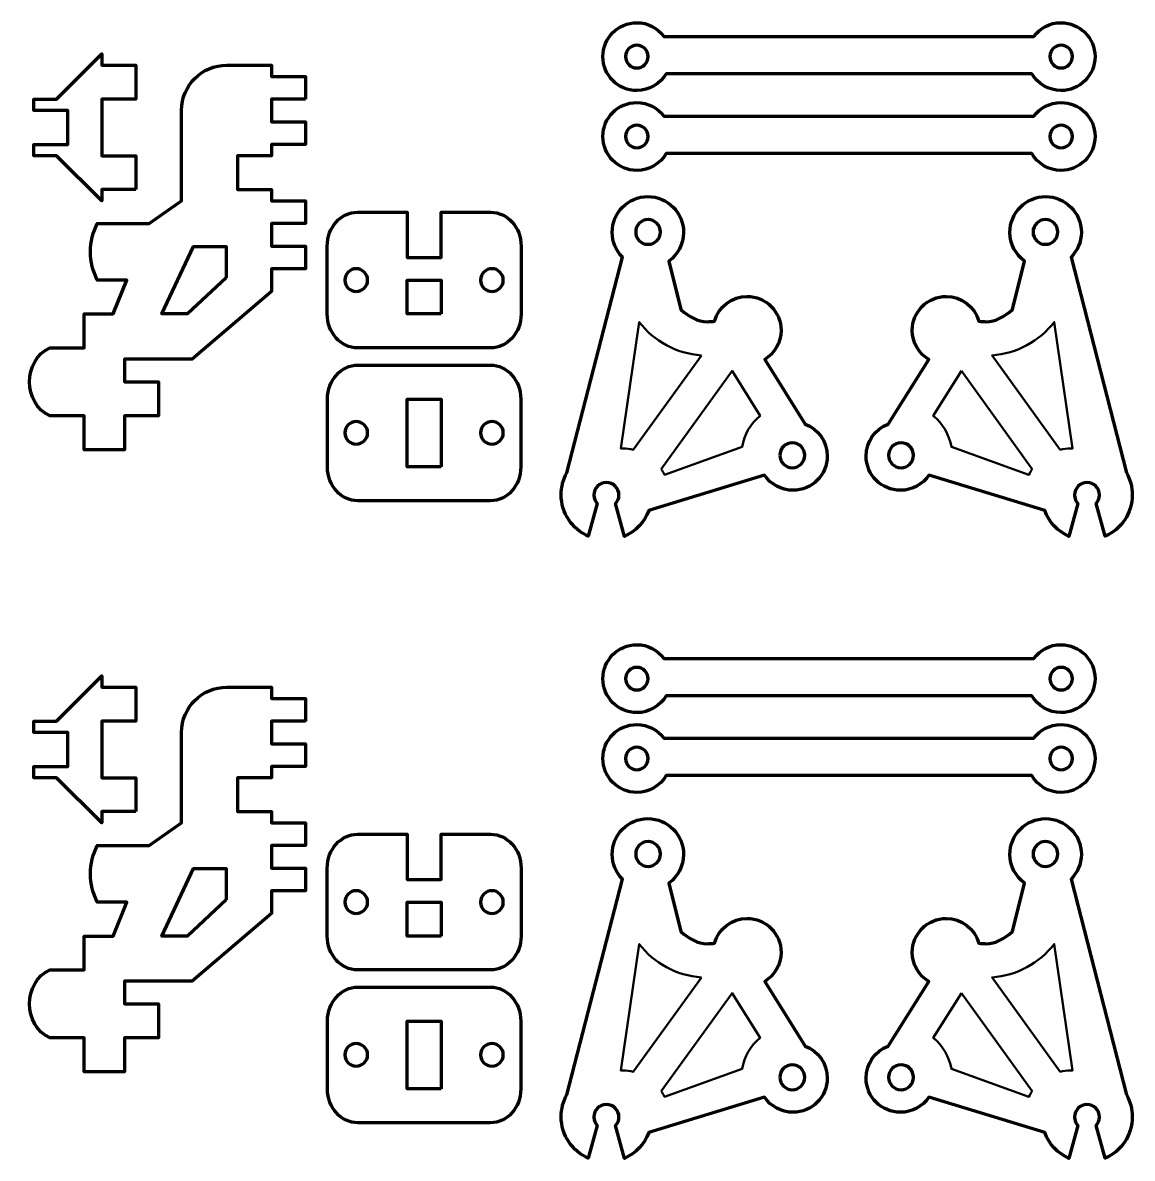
# Model space of a CAD drawing. Header units: inches. Extents: x 589 to 2016, y -1839 to -951.
# Drawn here: x 589 to 687.1, y -1546.3 to -1445.9 of the extents above; entities that cross this region are included whole.
import ezdxf

# ---------------------------------------------------------------- set-up
doc = ezdxf.new("R2010")
doc.units = ezdxf.units.IN
doc.header["$MEASUREMENT"] = 0
doc.layers.add('Layer 1', color=7, linetype='Continuous')

# ---------------------------------------------------------------- blocks, each defined once
blk = doc.blocks.new('block 168')
at = {"layer": 'Layer 1', "color": 240, "lineweight": 50, "true_color": 0xec2227}
for points in [[(680.72, -1483.65), (681.02, -1483.58), (681.34, -1483.54), (681.66, -1483.54), (681.71, -1483.54), (681.76, -1483.54), (681.81, -1483.54), (681.81, -1483.54), (680.2, -1472.35), (680.2, -1472.35), (678.9, -1474.04), (676.91, -1475.15), (674.7, -1475.3), (674.7, -1475.3), (680.72, -1483.65), (680.72, -1483.65)], [(672, -1476.68), (672, -1476.68), (669.51, -1480.65), (669.51, -1480.65), (670.34, -1481.33), (670.92, -1482.3), (671.11, -1483.4), (671.11, -1483.4), (677.97, -1485.85), (677.97, -1485.85), (678.05, -1485.68), (678.15, -1485.52), (678.25, -1485.36), (678.25, -1485.36), (672, -1476.68), (672, -1476.68)]]:
    blk.add_open_spline(points, degree=3, knots=[0, 0, 0, 0, 1, 1, 1, 2, 2, 2, 3, 3, 3, 4, 4, 4, 5, 5, 5, 5], dxfattribs=at)
blk = doc.blocks.new('block 167')
at = {"layer": 'Layer 1', "color": 18, "lineweight": 80, "true_color": 0x010101}
for points, knots in [([(686.6, -1485.68), (686.6, -1485.68), (681.69, -1466.62), (681.69, -1466.62), (682.25, -1466.05), (682.6, -1465.27), (682.6, -1464.42), (682.6, -1462.67), (681.18, -1461.26), (679.44, -1461.26), (677.7, -1461.26), (676.28, -1462.67), (676.28, -1464.42), (676.28, -1465.47), (676.8, -1466.39), (677.58, -1466.97), (677.58, -1466.97), (676.51, -1471.25), (676.51, -1471.25), (675.8, -1471.88), (675, -1472.32), (674.19, -1472.32), (673.97, -1472.32), (673.75, -1472.3), (673.54, -1472.27), (673.18, -1471.01), (672.03, -1470.09), (670.65, -1470.09), (669, -1470.09), (667.65, -1471.43), (667.65, -1473.09), (667.65, -1474.18), (668.23, -1475.13), (669.1, -1475.65), (669.1, -1475.65), (665.51, -1481.38), (665.51, -1481.38), (664.38, -1481.81), (663.57, -1482.91), (663.57, -1484.2), (663.57, -1485.88), (664.92, -1487.23), (666.6, -1487.23), (667.65, -1487.23), (668.57, -1486.7), (669.12, -1485.88), (669.12, -1485.88), (679.36, -1489.02), (679.36, -1489.02), (679.74, -1490.04), (680.52, -1490.86), (681.5, -1491.3), (681.5, -1491.3), (682.29, -1488.4), (682.29, -1488.4), (682.11, -1488.2), (682, -1487.94), (682, -1487.65), (682, -1487.04), (682.49, -1486.54), (683.1, -1486.54), (683.71, -1486.54), (684.21, -1487.04), (684.21, -1487.65), (684.21, -1487.94), (684.1, -1488.19), (683.92, -1488.39), (683.92, -1488.39), (684.71, -1491.29), (684.71, -1491.29), (686.12, -1490.68), (687.1, -1489.27), (687.1, -1487.63), (687.11, -1486.92), (686.92, -1486.26), (686.6, -1485.68)], [0, 0, 0, 0, 1, 1, 1, 2, 2, 2, 3, 3, 3, 4, 4, 4, 5, 5, 5, 6, 6, 6, 7, 7, 7, 8, 8, 8, 9, 9, 9, 10, 10, 10, 11, 11, 11, 12, 12, 12, 13, 13, 13, 14, 14, 14, 15, 15, 15, 16, 16, 16, 17, 17, 17, 18, 18, 18, 19, 19, 19, 20, 20, 20, 21, 21, 21, 22, 22, 22, 23, 23, 23, 24, 24, 24, 25, 25, 25, 25]), ([(679.42, -1465.48), (678.82, -1465.48), (678.33, -1464.99), (678.33, -1464.38), (678.33, -1463.78), (678.82, -1463.29), (679.42, -1463.29), (680.03, -1463.29), (680.52, -1463.78), (680.52, -1464.38), (680.52, -1464.99), (680.03, -1465.48), (679.42, -1465.48)], [0, 0, 0, 0, 1, 1, 1, 2, 2, 2, 3, 3, 3, 4, 4, 4, 4]), ([(666.66, -1485.23), (666.06, -1485.23), (665.56, -1484.74), (665.56, -1484.13), (665.56, -1483.52), (666.06, -1483.03), (666.66, -1483.03), (667.27, -1483.03), (667.76, -1483.52), (667.76, -1484.13), (667.76, -1484.74), (667.27, -1485.23), (666.66, -1485.23)], [0, 0, 0, 0, 1, 1, 1, 2, 2, 2, 3, 3, 3, 4, 4, 4, 4])]:
    blk.add_open_spline(points, degree=3, knots=knots, dxfattribs=at)
at = {"layer": 'Layer 1'}
blk.add_blockref('block 168', (0, 0), dxfattribs=at)
blk = doc.blocks.new('block 170')
at = {"layer": 'Layer 1', "color": 240, "lineweight": 50, "true_color": 0xec2227}
for points in [[(649, -1475.3), (646.8, -1475.15), (644.8, -1474.04), (643.5, -1472.35), (643.5, -1472.35), (641.89, -1483.54), (641.89, -1483.54), (641.94, -1483.54), (641.99, -1483.54), (642.04, -1483.54), (642.37, -1483.54), (642.68, -1483.58), (642.98, -1483.65), (642.98, -1483.65), (649, -1475.3), (649, -1475.3)], [(645.45, -1485.36), (645.56, -1485.52), (645.65, -1485.68), (645.74, -1485.85), (645.74, -1485.85), (652.6, -1483.4), (652.6, -1483.4), (652.78, -1482.3), (653.36, -1481.33), (654.19, -1480.65), (654.19, -1480.65), (651.71, -1476.68), (651.71, -1476.68), (651.71, -1476.68), (645.45, -1485.36), (645.45, -1485.36)]]:
    blk.add_open_spline(points, degree=3, knots=[0, 0, 0, 0, 1, 1, 1, 2, 2, 2, 3, 3, 3, 4, 4, 4, 5, 5, 5, 5], dxfattribs=at)
blk = doc.blocks.new('block 169')
at = {"layer": 'Layer 1', "color": 18, "lineweight": 80, "true_color": 0x010101}
for points, knots in [([(636.6, -1487.63), (636.6, -1489.27), (637.59, -1490.68), (639, -1491.29), (639, -1491.29), (639.78, -1488.39), (639.78, -1488.39), (639.61, -1488.19), (639.49, -1487.94), (639.49, -1487.65), (639.49, -1487.04), (639.99, -1486.54), (640.6, -1486.54), (641.21, -1486.54), (641.71, -1487.04), (641.71, -1487.65), (641.71, -1487.94), (641.59, -1488.2), (641.41, -1488.39), (641.41, -1488.39), (642.2, -1491.3), (642.2, -1491.3), (643.19, -1490.86), (643.97, -1490.04), (644.35, -1489.02), (644.35, -1489.02), (654.59, -1485.88), (654.59, -1485.88), (655.13, -1486.7), (656.06, -1487.23), (657.11, -1487.23), (658.78, -1487.23), (660.13, -1485.88), (660.13, -1484.2), (660.13, -1482.91), (659.33, -1481.81), (658.19, -1481.38), (658.19, -1481.38), (654.6, -1475.65), (654.6, -1475.65), (655.47, -1475.13), (656.05, -1474.18), (656.05, -1473.09), (656.05, -1471.43), (654.7, -1470.09), (653.05, -1470.09), (651.67, -1470.09), (650.52, -1471.01), (650.16, -1472.27), (649.95, -1472.3), (649.74, -1472.32), (649.51, -1472.32), (648.7, -1472.32), (647.9, -1471.88), (647.19, -1471.25), (647.19, -1471.25), (646.12, -1466.97), (646.12, -1466.97), (646.91, -1466.39), (647.42, -1465.47), (647.42, -1464.42), (647.42, -1462.67), (646.01, -1461.26), (644.26, -1461.26), (642.52, -1461.26), (641.11, -1462.67), (641.11, -1464.42), (641.11, -1465.27), (641.45, -1466.05), (642.01, -1466.62), (642.01, -1466.62), (637.11, -1485.68), (637.11, -1485.68), (636.78, -1486.26), (636.6, -1486.92), (636.6, -1487.63)], [0, 0, 0, 0, 1, 1, 1, 2, 2, 2, 3, 3, 3, 4, 4, 4, 5, 5, 5, 6, 6, 6, 7, 7, 7, 8, 8, 8, 9, 9, 9, 10, 10, 10, 11, 11, 11, 12, 12, 12, 13, 13, 13, 14, 14, 14, 15, 15, 15, 16, 16, 16, 17, 17, 17, 18, 18, 18, 19, 19, 19, 20, 20, 20, 21, 21, 21, 22, 22, 22, 23, 23, 23, 24, 24, 24, 25, 25, 25, 25]), ([(643.19, -1464.38), (643.19, -1463.78), (643.68, -1463.29), (644.28, -1463.29), (644.89, -1463.29), (645.38, -1463.78), (645.38, -1464.38), (645.38, -1464.99), (644.89, -1465.48), (644.28, -1465.48), (643.68, -1465.48), (643.19, -1464.99), (643.19, -1464.38)], [0, 0, 0, 0, 1, 1, 1, 2, 2, 2, 3, 3, 3, 4, 4, 4, 4]), ([(655.94, -1484.13), (655.94, -1483.52), (656.43, -1483.03), (657.04, -1483.03), (657.65, -1483.03), (658.14, -1483.52), (658.14, -1484.13), (658.14, -1484.74), (657.65, -1485.23), (657.04, -1485.23), (656.43, -1485.23), (655.94, -1484.74), (655.94, -1484.13)], [0, 0, 0, 0, 1, 1, 1, 2, 2, 2, 3, 3, 3, 4, 4, 4, 4])]:
    blk.add_open_spline(points, degree=3, knots=knots, dxfattribs=at)
at = {"layer": 'Layer 1'}
blk.add_blockref('block 170', (0, 0), dxfattribs=at)
blk = doc.blocks.new('block 172')
at = {"layer": 'Layer 1', "color": 240, "lineweight": 50, "true_color": 0xec2227}
for points in [[(680.72, -1538.65), (681.02, -1538.58), (681.34, -1538.54), (681.66, -1538.54), (681.71, -1538.54), (681.76, -1538.54), (681.81, -1538.54), (681.81, -1538.54), (680.2, -1527.35), (680.2, -1527.35), (678.9, -1529.04), (676.91, -1530.15), (674.7, -1530.3), (674.7, -1530.3), (680.72, -1538.65), (680.72, -1538.65)], [(672, -1531.68), (672, -1531.68), (669.51, -1535.65), (669.51, -1535.65), (670.34, -1536.33), (670.92, -1537.3), (671.11, -1538.4), (671.11, -1538.4), (677.97, -1540.85), (677.97, -1540.85), (678.05, -1540.68), (678.15, -1540.52), (678.25, -1540.36), (678.25, -1540.36), (672, -1531.68), (672, -1531.68)]]:
    blk.add_open_spline(points, degree=3, knots=[0, 0, 0, 0, 1, 1, 1, 2, 2, 2, 3, 3, 3, 4, 4, 4, 5, 5, 5, 5], dxfattribs=at)
blk = doc.blocks.new('block 171')
at = {"layer": 'Layer 1', "color": 18, "lineweight": 80, "true_color": 0x010101}
for points, knots in [([(686.6, -1540.68), (686.6, -1540.68), (681.69, -1521.62), (681.69, -1521.62), (682.25, -1521.05), (682.6, -1520.27), (682.6, -1519.42), (682.6, -1517.67), (681.18, -1516.26), (679.44, -1516.26), (677.7, -1516.26), (676.28, -1517.67), (676.28, -1519.42), (676.28, -1520.47), (676.8, -1521.39), (677.58, -1521.97), (677.58, -1521.97), (676.51, -1526.25), (676.51, -1526.25), (675.8, -1526.88), (675, -1527.32), (674.19, -1527.32), (673.97, -1527.32), (673.75, -1527.3), (673.54, -1527.27), (673.18, -1526.01), (672.03, -1525.09), (670.65, -1525.09), (669, -1525.09), (667.65, -1526.43), (667.65, -1528.09), (667.65, -1529.18), (668.23, -1530.13), (669.1, -1530.65), (669.1, -1530.65), (665.51, -1536.38), (665.51, -1536.38), (664.38, -1536.81), (663.57, -1537.91), (663.57, -1539.2), (663.57, -1540.88), (664.92, -1542.23), (666.6, -1542.23), (667.65, -1542.23), (668.57, -1541.7), (669.12, -1540.88), (669.12, -1540.88), (679.36, -1544.02), (679.36, -1544.02), (679.74, -1545.04), (680.52, -1545.86), (681.5, -1546.3), (681.5, -1546.3), (682.29, -1543.39), (682.29, -1543.39), (682.11, -1543.2), (682, -1542.94), (682, -1542.65), (682, -1542.04), (682.49, -1541.54), (683.1, -1541.54), (683.71, -1541.54), (684.21, -1542.04), (684.21, -1542.65), (684.21, -1542.94), (684.1, -1543.19), (683.92, -1543.39), (683.92, -1543.39), (684.71, -1546.29), (684.71, -1546.29), (686.12, -1545.68), (687.1, -1544.27), (687.1, -1542.63), (687.11, -1541.92), (686.92, -1541.26), (686.6, -1540.68)], [0, 0, 0, 0, 1, 1, 1, 2, 2, 2, 3, 3, 3, 4, 4, 4, 5, 5, 5, 6, 6, 6, 7, 7, 7, 8, 8, 8, 9, 9, 9, 10, 10, 10, 11, 11, 11, 12, 12, 12, 13, 13, 13, 14, 14, 14, 15, 15, 15, 16, 16, 16, 17, 17, 17, 18, 18, 18, 19, 19, 19, 20, 20, 20, 21, 21, 21, 22, 22, 22, 23, 23, 23, 24, 24, 24, 25, 25, 25, 25]), ([(679.42, -1520.48), (678.82, -1520.48), (678.33, -1519.99), (678.33, -1519.38), (678.33, -1518.78), (678.82, -1518.29), (679.42, -1518.29), (680.03, -1518.29), (680.52, -1518.78), (680.52, -1519.38), (680.52, -1519.99), (680.03, -1520.48), (679.42, -1520.48)], [0, 0, 0, 0, 1, 1, 1, 2, 2, 2, 3, 3, 3, 4, 4, 4, 4]), ([(666.66, -1540.23), (666.06, -1540.23), (665.56, -1539.74), (665.56, -1539.13), (665.56, -1538.52), (666.06, -1538.03), (666.66, -1538.03), (667.27, -1538.03), (667.76, -1538.52), (667.76, -1539.13), (667.76, -1539.74), (667.27, -1540.23), (666.66, -1540.23)], [0, 0, 0, 0, 1, 1, 1, 2, 2, 2, 3, 3, 3, 4, 4, 4, 4])]:
    blk.add_open_spline(points, degree=3, knots=knots, dxfattribs=at)
at = {"layer": 'Layer 1'}
blk.add_blockref('block 172', (0, 0), dxfattribs=at)
blk = doc.blocks.new('block 174')
at = {"layer": 'Layer 1', "color": 240, "lineweight": 50, "true_color": 0xec2227}
for points in [[(649, -1530.3), (646.8, -1530.15), (644.8, -1529.04), (643.5, -1527.35), (643.5, -1527.35), (641.89, -1538.54), (641.89, -1538.54), (641.94, -1538.54), (641.99, -1538.54), (642.04, -1538.54), (642.37, -1538.54), (642.68, -1538.58), (642.98, -1538.65), (642.98, -1538.65), (649, -1530.3), (649, -1530.3)], [(645.45, -1540.36), (645.56, -1540.52), (645.65, -1540.68), (645.74, -1540.85), (645.74, -1540.85), (652.6, -1538.4), (652.6, -1538.4), (652.78, -1537.3), (653.36, -1536.33), (654.19, -1535.65), (654.19, -1535.65), (651.71, -1531.68), (651.71, -1531.68), (651.71, -1531.68), (645.45, -1540.36), (645.45, -1540.36)]]:
    blk.add_open_spline(points, degree=3, knots=[0, 0, 0, 0, 1, 1, 1, 2, 2, 2, 3, 3, 3, 4, 4, 4, 5, 5, 5, 5], dxfattribs=at)
blk = doc.blocks.new('block 173')
at = {"layer": 'Layer 1', "color": 18, "lineweight": 80, "true_color": 0x010101}
for points, knots in [([(636.6, -1542.63), (636.6, -1544.27), (637.59, -1545.68), (639, -1546.29), (639, -1546.29), (639.78, -1543.39), (639.78, -1543.39), (639.61, -1543.19), (639.49, -1542.94), (639.49, -1542.65), (639.49, -1542.04), (639.99, -1541.54), (640.6, -1541.54), (641.21, -1541.54), (641.71, -1542.04), (641.71, -1542.65), (641.71, -1542.94), (641.59, -1543.2), (641.41, -1543.4), (641.41, -1543.4), (642.2, -1546.3), (642.2, -1546.3), (643.19, -1545.86), (643.97, -1545.04), (644.35, -1544.02), (644.35, -1544.02), (654.59, -1540.88), (654.59, -1540.88), (655.13, -1541.7), (656.06, -1542.23), (657.11, -1542.23), (658.78, -1542.23), (660.13, -1540.88), (660.13, -1539.2), (660.13, -1537.91), (659.33, -1536.81), (658.19, -1536.38), (658.19, -1536.38), (654.6, -1530.65), (654.6, -1530.65), (655.47, -1530.13), (656.05, -1529.18), (656.05, -1528.09), (656.05, -1526.43), (654.7, -1525.09), (653.05, -1525.09), (651.67, -1525.09), (650.52, -1526.01), (650.16, -1527.27), (649.95, -1527.3), (649.74, -1527.32), (649.51, -1527.32), (648.7, -1527.32), (647.9, -1526.88), (647.19, -1526.25), (647.19, -1526.25), (646.12, -1521.97), (646.12, -1521.97), (646.91, -1521.39), (647.42, -1520.47), (647.42, -1519.42), (647.42, -1517.67), (646.01, -1516.26), (644.26, -1516.26), (642.52, -1516.26), (641.11, -1517.67), (641.11, -1519.42), (641.11, -1520.27), (641.45, -1521.05), (642.01, -1521.62), (642.01, -1521.62), (637.11, -1540.68), (637.11, -1540.68), (636.78, -1541.26), (636.6, -1541.92), (636.6, -1542.63)], [0, 0, 0, 0, 1, 1, 1, 2, 2, 2, 3, 3, 3, 4, 4, 4, 5, 5, 5, 6, 6, 6, 7, 7, 7, 8, 8, 8, 9, 9, 9, 10, 10, 10, 11, 11, 11, 12, 12, 12, 13, 13, 13, 14, 14, 14, 15, 15, 15, 16, 16, 16, 17, 17, 17, 18, 18, 18, 19, 19, 19, 20, 20, 20, 21, 21, 21, 22, 22, 22, 23, 23, 23, 24, 24, 24, 25, 25, 25, 25]), ([(643.19, -1519.38), (643.19, -1518.78), (643.68, -1518.29), (644.28, -1518.29), (644.89, -1518.29), (645.38, -1518.78), (645.38, -1519.38), (645.38, -1519.99), (644.89, -1520.48), (644.28, -1520.48), (643.68, -1520.48), (643.19, -1519.99), (643.19, -1519.38)], [0, 0, 0, 0, 1, 1, 1, 2, 2, 2, 3, 3, 3, 4, 4, 4, 4]), ([(655.94, -1539.13), (655.94, -1538.52), (656.43, -1538.03), (657.04, -1538.03), (657.65, -1538.03), (658.14, -1538.52), (658.14, -1539.13), (658.14, -1539.74), (657.65, -1540.23), (657.04, -1540.23), (656.43, -1540.23), (655.94, -1539.74), (655.94, -1539.13)], [0, 0, 0, 0, 1, 1, 1, 2, 2, 2, 3, 3, 3, 4, 4, 4, 4])]:
    blk.add_open_spline(points, degree=3, knots=knots, dxfattribs=at)
at = {"layer": 'Layer 1'}
blk.add_blockref('block 174', (0, 0), dxfattribs=at)

msp = doc.modelspace()

# ---------------------------------------------------------------- linework, layer by layer
at = {"layer": 'Layer 1', "color": 18, "lineweight": 80, "true_color": 0x010101}
for points in [[(598.98, -1460.64), (595.98, -1460.64), (595.98, -1461.64), (591.98, -1457.64), (589.98, -1457.64), (589.98, -1456.64), (592.98, -1456.64), (592.98, -1453.64), (589.98, -1453.64), (589.98, -1452.64), (591.98, -1452.64), (595.98, -1448.64), (595.98, -1449.64), (598.98, -1449.64), (598.98, -1452.64), (595.98, -1452.64), (595.98, -1457.64), (598.98, -1457.64), (598.98, -1460.64)], [(606.98, -1468.43), (603.56, -1471.64), (601.29, -1471.64), (604.09, -1465.68), (606.98, -1465.68), (606.98, -1468.43)], [(625.98, -1471.64), (622.98, -1471.64), (622.98, -1468.64), (625.98, -1468.64), (625.98, -1471.64)], [(625.98, -1485.16), (622.98, -1485.16), (622.98, -1479.16), (625.98, -1479.16), (625.98, -1485.16)], [(598.98, -1515.64), (595.98, -1515.64), (595.98, -1516.64), (591.98, -1512.64), (589.98, -1512.64), (589.98, -1511.64), (592.98, -1511.64), (592.98, -1508.64), (589.98, -1508.64), (589.98, -1507.64), (591.98, -1507.64), (595.98, -1503.64), (595.98, -1504.64), (598.98, -1504.64), (598.98, -1507.64), (595.98, -1507.64), (595.98, -1512.64), (598.98, -1512.64), (598.98, -1515.64)], [(606.98, -1523.43), (603.56, -1526.64), (601.29, -1526.64), (604.09, -1520.68), (606.98, -1520.68), (606.98, -1523.43)], [(625.98, -1526.64), (622.98, -1526.64), (622.98, -1523.64), (625.98, -1523.64), (625.98, -1526.64)], [(625.98, -1540.16), (622.98, -1540.16), (622.98, -1534.16), (625.98, -1534.16), (625.98, -1540.16)]]:
    msp.add_lwpolyline(points, dxfattribs=at)
for points, knots in [([(680.81, -1445.88), (679.82, -1445.88), (678.95, -1446.36), (678.4, -1447.1), (678.4, -1447.1), (668.25, -1447.1), (668.25, -1447.1), (668.25, -1447.1), (657.83, -1447.1), (657.83, -1447.1), (657.83, -1447.1), (645.69, -1447.1), (645.69, -1447.1), (645.14, -1446.36), (644.27, -1445.88), (643.29, -1445.88), (641.63, -1445.88), (640.29, -1447.23), (640.29, -1448.88), (640.29, -1450.54), (641.63, -1451.88), (643.29, -1451.88), (644.39, -1451.88), (645.36, -1451.28), (645.88, -1450.39), (645.88, -1450.39), (657.83, -1450.39), (657.83, -1450.39), (657.83, -1450.39), (668.25, -1450.39), (668.25, -1450.39), (668.25, -1450.39), (678.22, -1450.39), (678.22, -1450.39), (678.74, -1451.28), (679.7, -1451.88), (680.81, -1451.88), (682.46, -1451.88), (683.81, -1450.54), (683.81, -1448.88), (683.81, -1447.23), (682.46, -1445.88), (680.81, -1445.88)], [0, 0, 0, 0, 1, 1, 1, 2, 2, 2, 3, 3, 3, 4, 4, 4, 5, 5, 5, 6, 6, 6, 7, 7, 7, 8, 8, 8, 9, 9, 9, 10, 10, 10, 11, 11, 11, 12, 12, 12, 13, 13, 13, 14, 14, 14, 14]), ([(643.29, -1449.88), (642.73, -1449.88), (642.29, -1449.44), (642.29, -1448.88), (642.29, -1448.33), (642.73, -1447.88), (643.29, -1447.88), (643.84, -1447.88), (644.29, -1448.33), (644.29, -1448.88), (644.29, -1449.44), (643.84, -1449.88), (643.29, -1449.88)], [0, 0, 0, 0, 1, 1, 1, 2, 2, 2, 3, 3, 3, 4, 4, 4, 4]), ([(680.81, -1449.88), (680.26, -1449.88), (679.81, -1449.44), (679.81, -1448.88), (679.81, -1448.33), (680.26, -1447.88), (680.81, -1447.88), (681.36, -1447.88), (681.81, -1448.33), (681.81, -1448.88), (681.81, -1449.44), (681.36, -1449.88), (680.81, -1449.88)], [0, 0, 0, 0, 1, 1, 1, 2, 2, 2, 3, 3, 3, 4, 4, 4, 4]), ([(613.98, -1452.64), (613.98, -1452.64), (613.98, -1450.64), (613.98, -1450.64), (613.98, -1450.64), (610.98, -1450.64), (610.98, -1450.64), (610.98, -1450.64), (610.98, -1449.64), (610.98, -1449.64), (610.98, -1449.64), (607.03, -1449.64), (607.03, -1449.64), (604.82, -1449.64), (603.03, -1451.43), (603.03, -1453.64), (603.03, -1453.64), (603.03, -1461.64), (603.03, -1461.64), (603.03, -1461.64), (600.18, -1463.64), (600.18, -1463.64), (600.18, -1463.64), (595.57, -1463.64), (595.57, -1463.64), (595.19, -1464.41), (594.98, -1465.25), (594.98, -1466.14), (594.98, -1467.02), (595.19, -1467.86), (595.57, -1468.64), (595.57, -1468.64), (598.18, -1468.64), (598.18, -1468.64), (598.18, -1468.64), (596.98, -1471.64), (596.98, -1471.64), (596.98, -1471.64), (594.41, -1471.64), (594.41, -1471.64), (594.41, -1471.64), (594.41, -1474.64), (594.41, -1474.64), (594.41, -1474.64), (591.41, -1474.64), (591.41, -1474.64), (588.98, -1475.64), (588.98, -1479.64), (591.41, -1480.64), (591.41, -1480.64), (594.41, -1480.64), (594.41, -1480.64), (594.41, -1480.64), (594.41, -1483.64), (594.41, -1483.64), (594.41, -1483.64), (597.98, -1483.64), (597.98, -1483.64), (597.98, -1483.64), (597.98, -1480.64), (597.98, -1480.64), (597.98, -1480.64), (600.98, -1480.64), (600.98, -1480.64), (600.98, -1480.64), (600.98, -1477.64), (600.98, -1477.64), (600.98, -1477.64), (597.98, -1477.64), (597.98, -1477.64), (597.98, -1477.64), (597.98, -1475.64), (597.98, -1475.64), (597.98, -1475.64), (603.98, -1475.64), (603.98, -1475.64), (603.98, -1475.64), (610.98, -1469.64), (610.98, -1469.64), (610.98, -1469.64), (610.98, -1468.64), (610.98, -1468.64), (610.98, -1468.64), (610.98, -1467.64), (610.98, -1467.64), (610.98, -1467.64), (613.98, -1467.64), (613.98, -1467.64), (613.98, -1467.64), (613.98, -1465.64), (613.98, -1465.64), (613.98, -1465.64), (610.98, -1465.64), (610.98, -1465.64), (610.98, -1465.64), (610.98, -1463.64), (610.98, -1463.64), (610.98, -1463.64), (613.98, -1463.64), (613.98, -1463.64), (613.98, -1463.64), (613.98, -1461.64), (613.98, -1461.64), (613.98, -1461.64), (610.98, -1461.64), (610.98, -1461.64), (610.98, -1461.64), (610.98, -1460.64), (610.98, -1460.64), (610.98, -1460.64), (607.98, -1460.64), (607.98, -1460.64), (607.98, -1460.64), (607.98, -1457.64), (607.98, -1457.64), (607.98, -1457.64), (610.98, -1457.64), (610.98, -1457.64), (610.98, -1457.64), (610.98, -1456.64), (610.98, -1456.64), (610.98, -1456.64), (613.98, -1456.64), (613.98, -1456.64), (613.98, -1456.64), (613.98, -1454.64), (613.98, -1454.64), (613.98, -1454.64), (610.98, -1454.64), (610.98, -1454.64), (610.98, -1454.64), (610.98, -1452.64), (610.98, -1452.64), (610.98, -1452.64), (613.98, -1452.64), (613.98, -1452.64)], [0, 0, 0, 0, 1, 1, 1, 2, 2, 2, 3, 3, 3, 4, 4, 4, 5, 5, 5, 6, 6, 6, 7, 7, 7, 8, 8, 8, 9, 9, 9, 10, 10, 10, 11, 11, 11, 12, 12, 12, 13, 13, 13, 14, 14, 14, 15, 15, 15, 16, 16, 16, 17, 17, 17, 18, 18, 18, 19, 19, 19, 20, 20, 20, 21, 21, 21, 22, 22, 22, 23, 23, 23, 24, 24, 24, 25, 25, 25, 26, 26, 26, 27, 27, 27, 28, 28, 28, 29, 29, 29, 30, 30, 30, 31, 31, 31, 32, 32, 32, 33, 33, 33, 34, 34, 34, 35, 35, 35, 36, 36, 36, 37, 37, 37, 38, 38, 38, 39, 39, 39, 40, 40, 40, 41, 41, 41, 42, 42, 42, 43, 43, 43, 44, 44, 44, 45, 45, 45, 45]), ([(680.81, -1452.94), (679.82, -1452.94), (678.95, -1453.42), (678.4, -1454.15), (678.4, -1454.15), (668.25, -1454.15), (668.25, -1454.15), (668.25, -1454.15), (657.83, -1454.15), (657.83, -1454.15), (657.83, -1454.15), (645.69, -1454.15), (645.69, -1454.15), (645.14, -1453.42), (644.27, -1452.94), (643.29, -1452.94), (641.63, -1452.94), (640.29, -1454.28), (640.29, -1455.94), (640.29, -1457.6), (641.63, -1458.94), (643.29, -1458.94), (644.39, -1458.94), (645.36, -1458.34), (645.88, -1457.45), (645.88, -1457.45), (657.83, -1457.45), (657.83, -1457.45), (657.83, -1457.45), (668.25, -1457.45), (668.25, -1457.45), (668.25, -1457.45), (678.22, -1457.45), (678.22, -1457.45), (678.74, -1458.34), (679.7, -1458.94), (680.81, -1458.94), (682.46, -1458.94), (683.81, -1457.6), (683.81, -1455.94), (683.81, -1454.28), (682.46, -1452.94), (680.81, -1452.94)], [0, 0, 0, 0, 1, 1, 1, 2, 2, 2, 3, 3, 3, 4, 4, 4, 5, 5, 5, 6, 6, 6, 7, 7, 7, 8, 8, 8, 9, 9, 9, 10, 10, 10, 11, 11, 11, 12, 12, 12, 13, 13, 13, 14, 14, 14, 14]), ([(643.29, -1456.94), (642.73, -1456.94), (642.29, -1456.49), (642.29, -1455.94), (642.29, -1455.39), (642.73, -1454.94), (643.29, -1454.94), (643.84, -1454.94), (644.29, -1455.39), (644.29, -1455.94), (644.29, -1456.49), (643.84, -1456.94), (643.29, -1456.94)], [0, 0, 0, 0, 1, 1, 1, 2, 2, 2, 3, 3, 3, 4, 4, 4, 4]), ([(680.81, -1456.94), (680.26, -1456.94), (679.81, -1456.49), (679.81, -1455.94), (679.81, -1455.39), (680.26, -1454.94), (680.81, -1454.94), (681.36, -1454.94), (681.81, -1455.39), (681.81, -1455.94), (681.81, -1456.49), (681.36, -1456.94), (680.81, -1456.94)], [0, 0, 0, 0, 1, 1, 1, 2, 2, 2, 3, 3, 3, 4, 4, 4, 4]), ([(630.35, -1462.64), (630.35, -1462.64), (625.98, -1462.64), (625.98, -1462.64), (625.98, -1462.64), (625.98, -1466.64), (625.98, -1466.64), (625.98, -1466.64), (622.98, -1466.64), (622.98, -1466.64), (622.98, -1466.64), (622.98, -1462.64), (622.98, -1462.64), (622.98, -1462.64), (618.61, -1462.64), (618.61, -1462.64), (617.12, -1462.64), (615.91, -1463.98), (615.91, -1465.64), (615.91, -1465.64), (615.91, -1471.64), (615.91, -1471.64), (615.91, -1473.3), (617.12, -1474.64), (618.61, -1474.64), (618.61, -1474.64), (630.35, -1474.64), (630.35, -1474.64), (631.85, -1474.64), (633.06, -1473.3), (633.06, -1471.64), (633.06, -1471.64), (633.06, -1465.64), (633.06, -1465.64), (633.06, -1463.98), (631.85, -1462.64), (630.35, -1462.64)], [0, 0, 0, 0, 1, 1, 1, 2, 2, 2, 3, 3, 3, 4, 4, 4, 5, 5, 5, 6, 6, 6, 7, 7, 7, 8, 8, 8, 9, 9, 9, 10, 10, 10, 11, 11, 11, 12, 12, 12, 12]), ([(618.48, -1469.64), (617.93, -1469.64), (617.48, -1469.19), (617.48, -1468.64), (617.48, -1468.09), (617.93, -1467.64), (618.48, -1467.64), (619.03, -1467.64), (619.48, -1468.09), (619.48, -1468.64), (619.48, -1469.19), (619.03, -1469.64), (618.48, -1469.64)], [0, 0, 0, 0, 1, 1, 1, 2, 2, 2, 3, 3, 3, 4, 4, 4, 4]), ([(630.48, -1469.64), (629.93, -1469.64), (629.48, -1469.19), (629.48, -1468.64), (629.48, -1468.09), (629.93, -1467.64), (630.48, -1467.64), (631.03, -1467.64), (631.48, -1468.09), (631.48, -1468.64), (631.48, -1469.19), (631.03, -1469.64), (630.48, -1469.64)], [0, 0, 0, 0, 1, 1, 1, 2, 2, 2, 3, 3, 3, 4, 4, 4, 4]), ([(630.33, -1476.16), (630.33, -1476.16), (618.63, -1476.16), (618.63, -1476.16), (617.14, -1476.16), (615.93, -1477.5), (615.93, -1479.16), (615.93, -1479.16), (615.93, -1485.16), (615.93, -1485.16), (615.93, -1486.81), (617.14, -1488.16), (618.63, -1488.16), (618.63, -1488.16), (630.33, -1488.16), (630.33, -1488.16), (631.82, -1488.16), (633.03, -1486.81), (633.03, -1485.16), (633.03, -1485.16), (633.03, -1479.16), (633.03, -1479.16), (633.03, -1477.5), (631.82, -1476.16), (630.33, -1476.16)], [0, 0, 0, 0, 1, 1, 1, 2, 2, 2, 3, 3, 3, 4, 4, 4, 5, 5, 5, 6, 6, 6, 7, 7, 7, 8, 8, 8, 8]), ([(618.48, -1483.15), (617.93, -1483.15), (617.48, -1482.71), (617.48, -1482.15), (617.48, -1481.6), (617.93, -1481.15), (618.48, -1481.15), (619.03, -1481.15), (619.48, -1481.6), (619.48, -1482.15), (619.48, -1482.71), (619.03, -1483.15), (618.48, -1483.15)], [0, 0, 0, 0, 1, 1, 1, 2, 2, 2, 3, 3, 3, 4, 4, 4, 4]), ([(630.48, -1483.15), (629.93, -1483.15), (629.48, -1482.71), (629.48, -1482.15), (629.48, -1481.6), (629.93, -1481.15), (630.48, -1481.15), (631.03, -1481.15), (631.48, -1481.6), (631.48, -1482.15), (631.48, -1482.71), (631.03, -1483.15), (630.48, -1483.15)], [0, 0, 0, 0, 1, 1, 1, 2, 2, 2, 3, 3, 3, 4, 4, 4, 4]), ([(680.81, -1500.88), (679.82, -1500.88), (678.95, -1501.36), (678.4, -1502.1), (678.4, -1502.1), (668.25, -1502.1), (668.25, -1502.1), (668.25, -1502.1), (657.83, -1502.1), (657.83, -1502.1), (657.83, -1502.1), (645.69, -1502.1), (645.69, -1502.1), (645.14, -1501.36), (644.27, -1500.88), (643.29, -1500.88), (641.63, -1500.88), (640.29, -1502.23), (640.29, -1503.89), (640.29, -1505.54), (641.63, -1506.89), (643.29, -1506.89), (644.39, -1506.89), (645.36, -1506.29), (645.88, -1505.39), (645.88, -1505.39), (657.83, -1505.39), (657.83, -1505.39), (657.83, -1505.39), (668.25, -1505.39), (668.25, -1505.39), (668.25, -1505.39), (678.22, -1505.39), (678.22, -1505.39), (678.74, -1506.28), (679.7, -1506.89), (680.81, -1506.89), (682.46, -1506.89), (683.81, -1505.54), (683.81, -1503.89), (683.81, -1502.23), (682.46, -1500.88), (680.81, -1500.88)], [0, 0, 0, 0, 1, 1, 1, 2, 2, 2, 3, 3, 3, 4, 4, 4, 5, 5, 5, 6, 6, 6, 7, 7, 7, 8, 8, 8, 9, 9, 9, 10, 10, 10, 11, 11, 11, 12, 12, 12, 13, 13, 13, 14, 14, 14, 14]), ([(643.29, -1504.88), (642.73, -1504.88), (642.29, -1504.44), (642.29, -1503.89), (642.29, -1503.33), (642.73, -1502.89), (643.29, -1502.89), (643.84, -1502.89), (644.29, -1503.33), (644.29, -1503.89), (644.29, -1504.44), (643.84, -1504.88), (643.29, -1504.88)], [0, 0, 0, 0, 1, 1, 1, 2, 2, 2, 3, 3, 3, 4, 4, 4, 4]), ([(680.81, -1504.88), (680.26, -1504.88), (679.81, -1504.44), (679.81, -1503.89), (679.81, -1503.33), (680.26, -1502.89), (680.81, -1502.89), (681.36, -1502.89), (681.81, -1503.33), (681.81, -1503.89), (681.81, -1504.44), (681.36, -1504.88), (680.81, -1504.88)], [0, 0, 0, 0, 1, 1, 1, 2, 2, 2, 3, 3, 3, 4, 4, 4, 4]), ([(613.98, -1507.64), (613.98, -1507.64), (613.98, -1505.64), (613.98, -1505.64), (613.98, -1505.64), (610.98, -1505.64), (610.98, -1505.64), (610.98, -1505.64), (610.98, -1504.64), (610.98, -1504.64), (610.98, -1504.64), (607.03, -1504.64), (607.03, -1504.64), (604.82, -1504.64), (603.03, -1506.43), (603.03, -1508.64), (603.03, -1508.64), (603.03, -1516.64), (603.03, -1516.64), (603.03, -1516.64), (600.18, -1518.64), (600.18, -1518.64), (600.18, -1518.64), (595.57, -1518.64), (595.57, -1518.64), (595.19, -1519.41), (594.98, -1520.25), (594.98, -1521.14), (594.98, -1522.02), (595.19, -1522.86), (595.57, -1523.64), (595.57, -1523.64), (598.18, -1523.64), (598.18, -1523.64), (598.18, -1523.64), (596.98, -1526.64), (596.98, -1526.64), (596.98, -1526.64), (594.41, -1526.64), (594.41, -1526.64), (594.41, -1526.64), (594.41, -1529.64), (594.41, -1529.64), (594.41, -1529.64), (591.41, -1529.64), (591.41, -1529.64), (588.98, -1530.64), (588.98, -1534.64), (591.41, -1535.64), (591.41, -1535.64), (594.41, -1535.64), (594.41, -1535.64), (594.41, -1535.64), (594.41, -1538.64), (594.41, -1538.64), (594.41, -1538.64), (597.98, -1538.64), (597.98, -1538.64), (597.98, -1538.64), (597.98, -1535.64), (597.98, -1535.64), (597.98, -1535.64), (600.98, -1535.64), (600.98, -1535.64), (600.98, -1535.64), (600.98, -1532.64), (600.98, -1532.64), (600.98, -1532.64), (597.98, -1532.64), (597.98, -1532.64), (597.98, -1532.64), (597.98, -1530.64), (597.98, -1530.64), (597.98, -1530.64), (603.98, -1530.64), (603.98, -1530.64), (603.98, -1530.64), (610.98, -1524.64), (610.98, -1524.64), (610.98, -1524.64), (610.98, -1523.64), (610.98, -1523.64), (610.98, -1523.64), (610.98, -1522.64), (610.98, -1522.64), (610.98, -1522.64), (613.98, -1522.64), (613.98, -1522.64), (613.98, -1522.64), (613.98, -1520.64), (613.98, -1520.64), (613.98, -1520.64), (610.98, -1520.64), (610.98, -1520.64), (610.98, -1520.64), (610.98, -1518.64), (610.98, -1518.64), (610.98, -1518.64), (613.98, -1518.64), (613.98, -1518.64), (613.98, -1518.64), (613.98, -1516.64), (613.98, -1516.64), (613.98, -1516.64), (610.98, -1516.64), (610.98, -1516.64), (610.98, -1516.64), (610.98, -1515.64), (610.98, -1515.64), (610.98, -1515.64), (607.98, -1515.64), (607.98, -1515.64), (607.98, -1515.64), (607.98, -1512.64), (607.98, -1512.64), (607.98, -1512.64), (610.98, -1512.64), (610.98, -1512.64), (610.98, -1512.64), (610.98, -1511.64), (610.98, -1511.64), (610.98, -1511.64), (613.98, -1511.64), (613.98, -1511.64), (613.98, -1511.64), (613.98, -1509.64), (613.98, -1509.64), (613.98, -1509.64), (610.98, -1509.64), (610.98, -1509.64), (610.98, -1509.64), (610.98, -1507.64), (610.98, -1507.64), (610.98, -1507.64), (613.98, -1507.64), (613.98, -1507.64), (613.98, -1507.64), (613.98, -1507.64), (613.98, -1507.64)], [0, 0, 0, 0, 1, 1, 1, 2, 2, 2, 3, 3, 3, 4, 4, 4, 5, 5, 5, 6, 6, 6, 7, 7, 7, 8, 8, 8, 9, 9, 9, 10, 10, 10, 11, 11, 11, 12, 12, 12, 13, 13, 13, 14, 14, 14, 15, 15, 15, 16, 16, 16, 17, 17, 17, 18, 18, 18, 19, 19, 19, 20, 20, 20, 21, 21, 21, 22, 22, 22, 23, 23, 23, 24, 24, 24, 25, 25, 25, 26, 26, 26, 27, 27, 27, 28, 28, 28, 29, 29, 29, 30, 30, 30, 31, 31, 31, 32, 32, 32, 33, 33, 33, 34, 34, 34, 35, 35, 35, 36, 36, 36, 37, 37, 37, 38, 38, 38, 39, 39, 39, 40, 40, 40, 41, 41, 41, 42, 42, 42, 43, 43, 43, 44, 44, 44, 45, 45, 45, 46, 46, 46, 46]), ([(680.81, -1507.94), (679.82, -1507.94), (678.95, -1508.42), (678.4, -1509.15), (678.4, -1509.15), (668.25, -1509.15), (668.25, -1509.15), (668.25, -1509.15), (657.83, -1509.15), (657.83, -1509.15), (657.83, -1509.15), (645.69, -1509.15), (645.69, -1509.15), (645.14, -1508.42), (644.27, -1507.94), (643.29, -1507.94), (641.63, -1507.94), (640.29, -1509.28), (640.29, -1510.94), (640.29, -1512.6), (641.63, -1513.94), (643.29, -1513.94), (644.39, -1513.94), (645.36, -1513.34), (645.88, -1512.45), (645.88, -1512.45), (657.83, -1512.45), (657.83, -1512.45), (657.83, -1512.45), (668.25, -1512.45), (668.25, -1512.45), (668.25, -1512.45), (678.22, -1512.45), (678.22, -1512.45), (678.74, -1513.34), (679.7, -1513.94), (680.81, -1513.94), (682.46, -1513.94), (683.81, -1512.6), (683.81, -1510.94), (683.81, -1509.28), (682.46, -1507.94), (680.81, -1507.94)], [0, 0, 0, 0, 1, 1, 1, 2, 2, 2, 3, 3, 3, 4, 4, 4, 5, 5, 5, 6, 6, 6, 7, 7, 7, 8, 8, 8, 9, 9, 9, 10, 10, 10, 11, 11, 11, 12, 12, 12, 13, 13, 13, 14, 14, 14, 14]), ([(643.29, -1511.94), (642.73, -1511.94), (642.29, -1511.49), (642.29, -1510.94), (642.29, -1510.39), (642.73, -1509.94), (643.29, -1509.94), (643.84, -1509.94), (644.29, -1510.39), (644.29, -1510.94), (644.29, -1511.49), (643.84, -1511.94), (643.29, -1511.94)], [0, 0, 0, 0, 1, 1, 1, 2, 2, 2, 3, 3, 3, 4, 4, 4, 4]), ([(680.81, -1511.94), (680.26, -1511.94), (679.81, -1511.49), (679.81, -1510.94), (679.81, -1510.39), (680.26, -1509.94), (680.81, -1509.94), (681.36, -1509.94), (681.81, -1510.39), (681.81, -1510.94), (681.81, -1511.49), (681.36, -1511.94), (680.81, -1511.94)], [0, 0, 0, 0, 1, 1, 1, 2, 2, 2, 3, 3, 3, 4, 4, 4, 4]), ([(630.35, -1517.64), (630.35, -1517.64), (625.98, -1517.64), (625.98, -1517.64), (625.98, -1517.64), (625.98, -1521.64), (625.98, -1521.64), (625.98, -1521.64), (622.98, -1521.64), (622.98, -1521.64), (622.98, -1521.64), (622.98, -1517.64), (622.98, -1517.64), (622.98, -1517.64), (618.61, -1517.64), (618.61, -1517.64), (617.12, -1517.64), (615.91, -1518.98), (615.91, -1520.64), (615.91, -1520.64), (615.91, -1526.64), (615.91, -1526.64), (615.91, -1528.3), (617.12, -1529.64), (618.61, -1529.64), (618.61, -1529.64), (630.35, -1529.64), (630.35, -1529.64), (631.85, -1529.64), (633.06, -1528.3), (633.06, -1526.64), (633.06, -1526.64), (633.06, -1520.64), (633.06, -1520.64), (633.06, -1518.98), (631.85, -1517.64), (630.35, -1517.64)], [0, 0, 0, 0, 1, 1, 1, 2, 2, 2, 3, 3, 3, 4, 4, 4, 5, 5, 5, 6, 6, 6, 7, 7, 7, 8, 8, 8, 9, 9, 9, 10, 10, 10, 11, 11, 11, 12, 12, 12, 12]), ([(618.48, -1524.64), (617.93, -1524.64), (617.48, -1524.19), (617.48, -1523.64), (617.48, -1523.09), (617.93, -1522.64), (618.48, -1522.64), (619.03, -1522.64), (619.48, -1523.09), (619.48, -1523.64), (619.48, -1524.19), (619.03, -1524.64), (618.48, -1524.64)], [0, 0, 0, 0, 1, 1, 1, 2, 2, 2, 3, 3, 3, 4, 4, 4, 4]), ([(630.48, -1524.64), (629.93, -1524.64), (629.48, -1524.19), (629.48, -1523.64), (629.48, -1523.09), (629.93, -1522.64), (630.48, -1522.64), (631.03, -1522.64), (631.48, -1523.09), (631.48, -1523.64), (631.48, -1524.19), (631.03, -1524.64), (630.48, -1524.64)], [0, 0, 0, 0, 1, 1, 1, 2, 2, 2, 3, 3, 3, 4, 4, 4, 4]), ([(630.33, -1531.16), (630.33, -1531.16), (618.63, -1531.16), (618.63, -1531.16), (617.14, -1531.16), (615.93, -1532.5), (615.93, -1534.16), (615.93, -1534.16), (615.93, -1540.16), (615.93, -1540.16), (615.93, -1541.81), (617.14, -1543.16), (618.63, -1543.16), (618.63, -1543.16), (630.33, -1543.16), (630.33, -1543.16), (631.82, -1543.16), (633.03, -1541.81), (633.03, -1540.16), (633.03, -1540.16), (633.03, -1534.16), (633.03, -1534.16), (633.03, -1532.5), (631.82, -1531.16), (630.33, -1531.16)], [0, 0, 0, 0, 1, 1, 1, 2, 2, 2, 3, 3, 3, 4, 4, 4, 5, 5, 5, 6, 6, 6, 7, 7, 7, 8, 8, 8, 8]), ([(618.48, -1538.15), (617.93, -1538.15), (617.48, -1537.7), (617.48, -1537.15), (617.48, -1536.6), (617.93, -1536.15), (618.48, -1536.15), (619.03, -1536.15), (619.48, -1536.6), (619.48, -1537.15), (619.48, -1537.71), (619.03, -1538.15), (618.48, -1538.15)], [0, 0, 0, 0, 1, 1, 1, 2, 2, 2, 3, 3, 3, 4, 4, 4, 4]), ([(630.48, -1538.15), (629.93, -1538.15), (629.48, -1537.7), (629.48, -1537.15), (629.48, -1536.6), (629.93, -1536.15), (630.48, -1536.15), (631.03, -1536.15), (631.48, -1536.6), (631.48, -1537.15), (631.48, -1537.71), (631.03, -1538.15), (630.48, -1538.15)], [0, 0, 0, 0, 1, 1, 1, 2, 2, 2, 3, 3, 3, 4, 4, 4, 4])]:
    msp.add_open_spline(points, degree=3, knots=knots, dxfattribs=at)

# ---------------------------------------------------------------- block references
at = {"layer": 'Layer 1'}
for name in ['block 169', 'block 167', 'block 173', 'block 171']:
    msp.add_blockref(name, (0, 0), dxfattribs=at)

doc.saveas('drawing.dxf')
